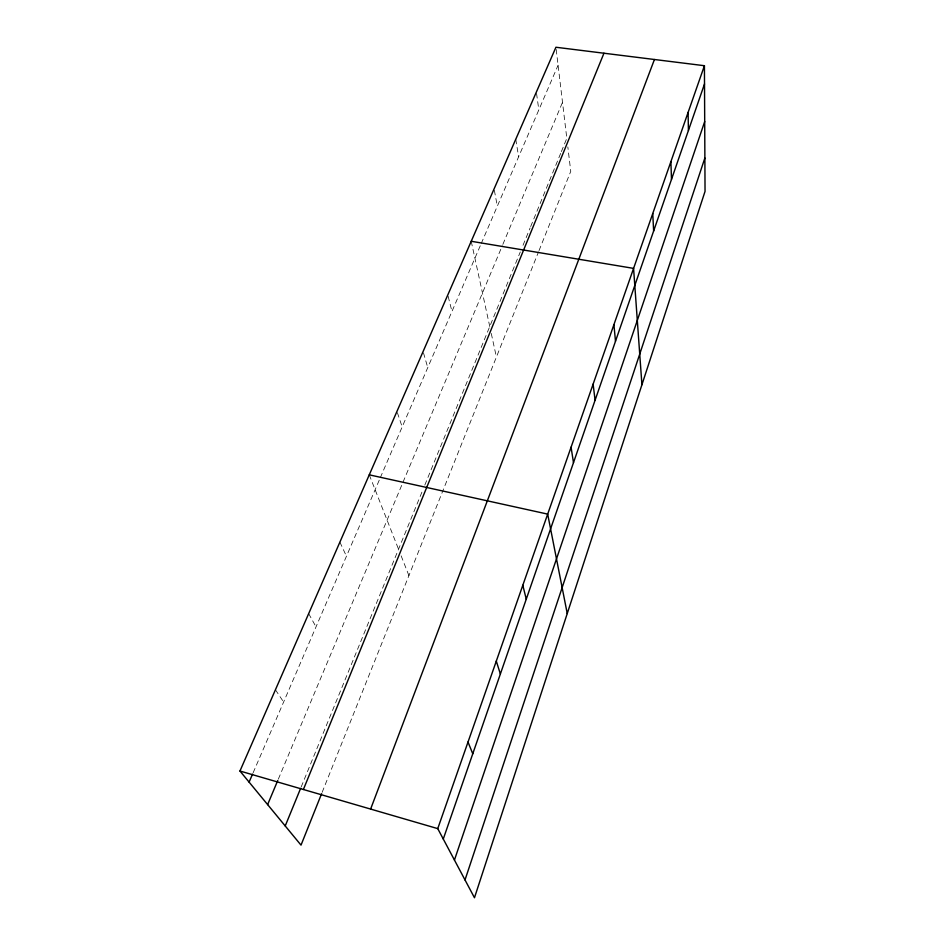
<?xml version="1.0" encoding="UTF-8"?>
<svg xmlns="http://www.w3.org/2000/svg" width="945" height="945" viewBox="0 0 945 945"><rect width="100%" height="100%" fill="white"/><g stroke="black" fill="none" stroke-linecap="round" stroke-linejoin="round"><path stroke-width="0.71" stroke-dasharray="4.72 3.54" d="M322.151 792.323L538.508 251.902M539.04 250.567L570.756 171.34L567.839 146.936M301.183 786.972L423.147 489.156M424.813 485.08L520.282 251.961M523.022 245.275L530.133 227.91M530.677 226.564L560.846 152.913M561.389 151.59L566.811 138.324L556.097 48.632M278.314 779.176L502.291 245.735M502.858 244.377L562.511 102.32M253.13 772.774L379.736 479.032M380.303 477.697L480.651 244.873M481.229 243.538L558.082 65.24M275.432 689.767L283.618 702.04M308.672 613.624L316.008 626.901M339.893 542.111L346.449 556.262M369.271 474.839L398.542 549.234M401.141 555.825L408.913 575.599M397.384 412.705L402.18 426.939M423.478 352.875L427.754 367.617M448.154 296.293L451.958 311.448M471.224 241.282L489.758 326.509M491.27 333.455L496.397 357.068M494.353 190.358L497.33 206.187M515.769 139.258L518.616 156.811M536.547 93.46L538.839 109.892"/><path stroke-width="1.42" d="M465.011 879.949L704.875 158.016M454.439 860.044L704.698 121.562M443.276 839.018L704.509 83.963M704.427 65.713L705.041 191.386L474.473 897.75L437.748 828.623L704.427 65.713L555.932 47.25L239.959 771.025L301.018 845.125L321.607 793.682M370.617 809.074L654.436 59.5M303.392 789.5L603.961 53.215M285.225 825.965L300.64 788.319M267.624 804.608L277.747 780.511M249.102 782.117L252.551 774.109M471.224 241.282L633.575 268.38L641.927 384.721M369.271 474.839L547.687 514.115L567.236 613.529M239.959 771.025L437.748 828.623M468.011 742.026L472.76 753.779M496.302 661.087L500.366 673.998M522.809 585.274L526.259 599.177M571.075 447.198L573.485 462.672M593.117 384.142L595.09 400.231M613.919 324.643L615.49 341.251M652.747 213.546L653.645 231.005M670.891 161.642L671.493 179.42M688.09 112.431L688.421 130.469"/></g></svg>
